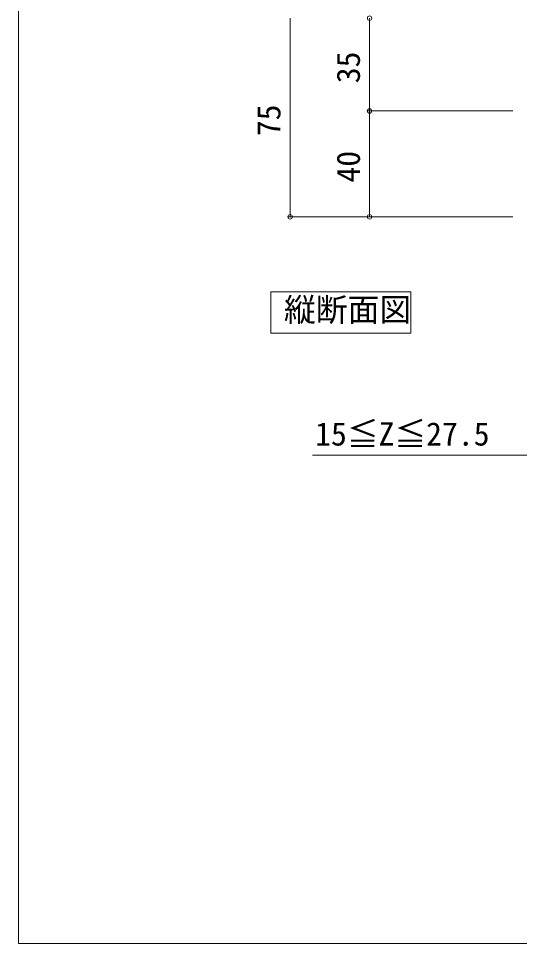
# Model space of a CAD drawing. Units: millimetres, scale not verified. Extents: x -990 to 990, y -1600 to 1603.
# Drawn here: x -990 to -800.9, y -1600 to -1250.7 of the extents above; entities that cross this region are included whole.
import ezdxf
from ezdxf.enums import TextEntityAlignment as Align

# ---------------------------------------------------------------- set-up
doc = ezdxf.new("R2010")
doc.units = ezdxf.units.MM
doc.header["$LTSCALE"] = 8
for name, color, linetype, lineweight in [('0-0_0', 3, 'Continuous', 9), ('0-1_USER1', 7, 'Continuous', 9), ('0-6_YKK_D', 6, 'Continuous', 9)]:
    doc.layers.add(name, color=color, linetype=linetype, lineweight=lineweight)
doc.styles.add('ＭＳ ゴシック', font='')
doc.styles.get('ＭＳ ゴシック').set_extended_font_data('MS Gothic')

msp = doc.modelspace()

# ---------------------------------------------------------------- linework, layer by layer
at = {"layer": '0-0_0'}
msp.add_lwpolyline([(-894.782, -1369.545), (-894.782, -1353.897), (-841.954, -1353.897), (-841.954, -1369.545)], close=True, dxfattribs=at)
at = {"layer": '0-1_USER1'}
for p, q in [((-990, -1600), (-990, 1520)), ((990, -1600), (-990, -1600))]:
    msp.add_line(p, q, dxfattribs=at)
at = {"layer": '0-6_YKK_D'}
for p, q in [((-887.5, -1250.626), (-887.5, -1325.626)), ((-857.5, -1250.626), (-857.5, -1285.626)), ((-803.5, -1285.626), (-858.5, -1285.626)), ((-803.5, -1285.626), (-858.5, -1285.626)), ((-857.5, -1285.626), (-857.5, -1325.626)), ((-803.5, -1325.626), (-888.5, -1325.626)), ((-803.5, -1325.626), (-858.5, -1325.626))]:
    msp.add_line(p, q, dxfattribs=at)
msp.add_lwpolyline([(-780, -1415.626), (-797.5, -1415.626), (-879.06, -1415.626)], dxfattribs=at)
for centre in [(-857.5, -1250.626), (-857.5, -1250.626), (-857.5, -1285.626), (-857.5, -1285.626), (-887.5, -1325.626), (-857.5, -1325.626)]:
    msp.add_circle(centre, 0.85, dxfattribs=at)

# ---------------------------------------------------------------- texts
at = {"layer": '0-0_0', "style": 'ＭＳ ゴシック'}
msp.add_text('縦断面図', height=8.798, dxfattribs=at).set_placement((-889.808, -1367.721), align=Align.BOTTOM_LEFT)
at = {"layer": '0-6_YKK_D', "style": 'ＭＳ ゴシック'}
for s, p in [('35', (-858.5, -1275.166)), ('75', (-888.5, -1295.166)), ('40', (-858.5, -1312.666))]:
    msp.add_text(s, height=8.798, rotation=90, dxfattribs=at).set_placement(p, align=Align.BOTTOM_LEFT)
msp.add_text('15≦Z≦27.5', height=8.798, dxfattribs=at).set_placement((-878.06, -1414.626), align=Align.BOTTOM_LEFT)

doc.saveas('drawing.dxf')
